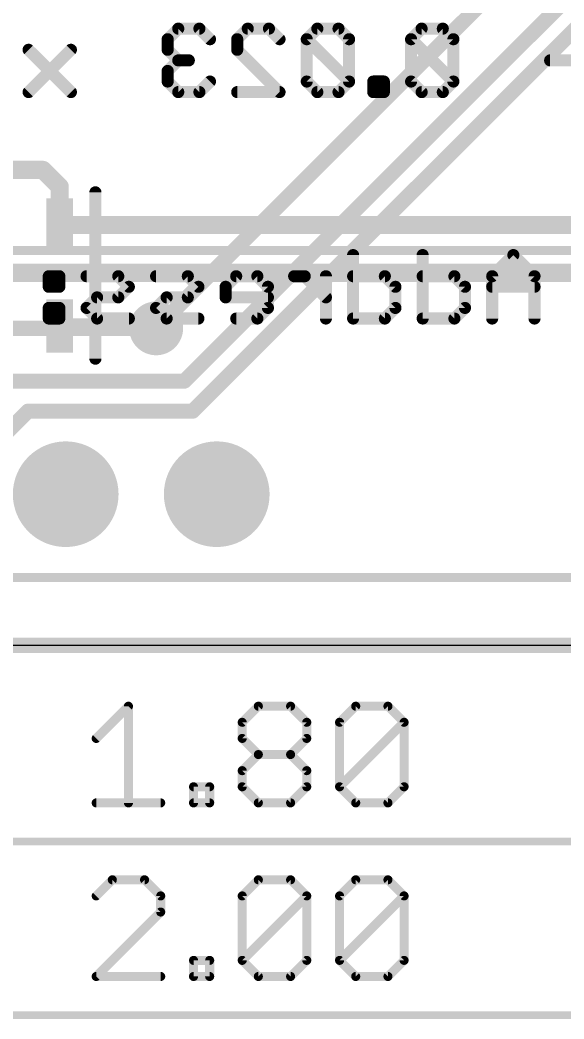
# Model space of a CAD drawing. Extents: x -8.1 to 51, y -8.2 to 25.5.
# Drawn here: x 21.71 to 30.86, y -6.29 to 10.52 of the extents above; entities that cross this region are included whole.
import ezdxf

# ---------------------------------------------------------------- set-up
doc = ezdxf.new("R2010")
doc.units = 0
for name, color, linetype in [('1', 12, 'CONTINUOUS'), ('16', 5, 'CONTINUOUS'), ('17', 110, 'CONTINUOUS'), ('18', 110, 'CONTINUOUS'), ('20', 53, 'CONTINUOUS'), ('21', 40, 'CONTINUOUS'), ('22', 6, 'CONTINUOUS'), ('47', 253, 'CONTINUOUS')]:
    doc.layers.add(name, color=color, linetype=linetype)

# ---------------------------------------------------------------- blocks, each defined once
blk = doc.blocks.new('RECT')
blk.add_solid([(-0.5, -0.5), (0.5, -0.5), (-0.5, 0.5), (0.5, 0.5)])
blk = doc.blocks.new('ROUNDP')
at = {"const_width": 0.5}
blk.add_lwpolyline([(0, -0.25, 1), (0, 0.25, 1), (0, -0.25)], format="xyb", dxfattribs=at)
blk = doc.blocks.new('ROUNDV')
at = {"const_width": 0.5}
blk.add_lwpolyline([(0, -0.25, 1), (0, 0.25, 1), (0, -0.25)], format="xyb", dxfattribs=at)

msp = doc.modelspace()

# ---------------------------------------------------------------- linework, layer by layer
at = {"layer": '1'}
for points, const_width in [([(20.955, 8.001), (22.098, 8.001)], 0.3048), ([(22.098, 8.001), (22.382, 7.717)], 0.3048), ([(22.382, 7.717), (22.382, 7.073)], 0.3048), ([(22.382, 7.073), (47.537, 7.073)], 0.3048), ([(21.1264, 6.2674), (45.5486, 6.2674)], 0.3048), ([(23.964, 5.373), (22.382, 5.373)], 0.254), ([(24.003, 5.334), (23.964, 5.373)], 0.254), ([(0, 0), (50.8, 0)], 0.254)]:
    msp.add_lwpolyline(points, dxfattribs=dict(at, const_width=const_width))
for points, const_width in [([(22.1519, 8.0549, 1), (22.0441, 7.9471)], 0.1524), ([(22.098, 7.9248, 1), (22.098, 8.0772)], 0.1524), ([(22.4582, 7.717, 1), (22.3058, 7.717)], 0.1524), ([(22.3281, 7.6631, 1), (22.4359, 7.7709)], 0.1524), ([(22.382, 7.1492, 1), (22.382, 6.9968)], 0.1524), ([(22.3058, 7.073, 1), (22.4582, 7.073)], 0.1524), ([(22.382, 5.4365, 1), (22.382, 5.3095)], 0.127), ([(24.0089, 5.4179, 1), (23.9191, 5.3281)], 0.127), ([(23.9581, 5.2891, 1), (24.0479, 5.3789)], 0.127), ([(23.964, 5.3095, 1), (23.964, 5.4365)], 0.127)]:
    msp.add_lwpolyline(points, format="xyb", dxfattribs=dict(at, const_width=const_width))
at = {"layer": '16', "const_width": 0.254}
for points in [[(24.003, 5.334), (36.449, 17.78)], [(24.4759, 4.445), (36.5409, 16.51)], [(24.6175, 3.94), (36.4041, 15.7266)], [(21.082, 5.334), (24.003, 5.334)], [(24.4759, 4.445), (20.701, 4.445)], [(21.847, 3.94), (20.45, 2.543)], [(24.6175, 3.94), (21.847, 3.94)], [(0, 0), (50.8, 0)]]:
    msp.add_lwpolyline(points, dxfattribs=at)
at = {"layer": '16', "const_width": 0.127}
for points in [[(23.9581, 5.3789, 1), (24.0479, 5.2891)], [(24.003, 5.2705, 1), (24.003, 5.3975)], [(24.431, 4.4899, 1), (24.5208, 4.4001)], [(24.4759, 4.3815, 1), (24.4759, 4.5085)], [(21.847, 4.0035, 1), (21.847, 3.8765)], [(21.8919, 3.8951, 1), (21.8021, 3.9849)], [(24.5726, 3.9849, 1), (24.6624, 3.8951)], [(24.6175, 3.8765, 1), (24.6175, 4.0035)]]:
    msp.add_lwpolyline(points, format="xyb", dxfattribs=at)
at = {"layer": '20'}
msp.add_line((2.54, 0), (48.26, 0), dxfattribs=at)
at = {"layer": '21'}
for points, const_width in [([(22.982, 7.623), (22.982, 4.823)], 0.2032), ([(13.382, 6.643), (37.382, 6.643)], 0.1524), ([(43.382, 1.143), (8.382, 1.143)], 0.1524)]:
    msp.add_lwpolyline(points, dxfattribs=dict(at, const_width=const_width))
at = {"layer": '21', "const_width": 0.1016}
for points in [[(23.0328, 7.623, 1), (22.9312, 7.623)], [(22.9312, 4.823, 1), (23.0328, 4.823)]]:
    msp.add_lwpolyline(points, format="xyb", dxfattribs=at)
at = {"layer": '22', "const_width": 0.2032}
for points in [[(24.3748, 10.3768), (24.1968, 10.1989)], [(24.7307, 10.3768), (24.3748, 10.3768)], [(24.9086, 10.1989), (24.7307, 10.3768)], [(25.3662, 10.1989), (25.5442, 10.3768)], [(25.5442, 10.3768), (25.9001, 10.3768)], [(25.9001, 10.3768), (26.078, 10.1989)], [(26.7136, 10.3768), (26.5356, 10.1989)], [(27.0695, 10.3768), (26.7136, 10.3768)], [(27.2474, 10.1989), (27.0695, 10.3768)], [(28.4677, 10.3768), (28.2897, 10.1989)], [(28.8236, 10.3768), (28.4677, 10.3768)], [(29.0015, 10.1989), (28.8236, 10.3768)], [(24.1968, 10.1989), (24.1968, 10.0209)], [(25.3662, 10.0209), (25.3662, 10.1989)], [(26.5356, 10.1989), (26.5356, 9.487)], [(27.2474, 9.487), (26.5356, 10.1989)], [(27.2474, 9.487), (27.2474, 10.1989)], [(28.2897, 10.1989), (28.2897, 9.487)], [(29.0015, 9.487), (28.2897, 10.1989)], [(29.0015, 9.487), (29.0015, 10.1989)], [(22.5698, 10.0209), (21.858, 9.3091)], [(22.5698, 9.3091), (21.858, 10.0209)], [(24.1968, 10.0209), (24.3748, 9.843)], [(26.078, 9.3091), (25.3662, 10.0209)], [(24.3748, 9.843), (24.1968, 9.665)], [(24.3748, 9.843), (24.5527, 9.843)], [(31.3403, 9.843), (30.6285, 9.843)], [(24.1968, 9.665), (24.1968, 9.487)], [(24.1968, 9.487), (24.3748, 9.3091)], [(24.7307, 9.3091), (24.9086, 9.487)], [(26.5356, 9.487), (26.7136, 9.3091)], [(27.0695, 9.3091), (27.2474, 9.487)], [(27.8321, 9.487), (27.6542, 9.487)], [(27.6542, 9.487), (27.6542, 9.3091)], [(27.8321, 9.3091), (27.8321, 9.487)], [(28.2897, 9.487), (28.4677, 9.3091)], [(28.8236, 9.3091), (29.0015, 9.487)], [(24.3748, 9.3091), (24.7307, 9.3091)], [(25.3662, 9.3091), (26.078, 9.3091)], [(26.7136, 9.3091), (27.0695, 9.3091)], [(27.6542, 9.3091), (27.8321, 9.3091)], [(28.4677, 9.3091), (28.8236, 9.3091)], [(27.3152, 6.5668), (27.3152, 5.4991)], [(28.4846, 6.5668), (28.4846, 5.4991)], [(30.0099, 6.5668), (29.654, 6.2109)], [(30.3658, 6.2109), (30.0099, 6.5668)], [(22.3749, 6.2109), (22.197, 6.2109)], [(22.197, 6.2109), (22.197, 6.033)], [(22.3749, 6.033), (22.3749, 6.2109)], [(23.3664, 6.2109), (22.8325, 6.2109)], [(23.5443, 6.033), (23.3664, 6.2109)], [(24.5358, 6.2109), (24.0019, 6.2109)], [(24.7137, 6.033), (24.5358, 6.2109)], [(25.3493, 6.2109), (25.1713, 6.033)], [(25.7052, 6.2109), (25.3493, 6.2109)], [(25.8831, 6.033), (25.7052, 6.2109)], [(26.5017, 6.2109), (26.3238, 6.2109)], [(26.8576, 5.855), (26.5017, 6.2109)], [(26.8576, 5.4991), (26.8576, 6.2109)], [(27.8491, 6.2109), (27.3152, 6.2109)], [(28.027, 6.033), (27.8491, 6.2109)], [(29.0185, 6.2109), (28.4846, 6.2109)], [(29.1964, 6.033), (29.0185, 6.2109)], [(29.654, 6.2109), (29.654, 5.4991)], [(30.3658, 5.4991), (30.3658, 6.2109)], [(22.197, 6.033), (22.3749, 6.033)], [(23.3664, 5.855), (23.5443, 6.033)], [(24.5358, 5.855), (24.7137, 6.033)], [(25.1713, 6.033), (25.1713, 5.855)], [(25.8831, 5.6771), (25.8831, 6.033)], [(28.027, 5.6771), (28.027, 6.033)], [(29.1964, 5.6771), (29.1964, 6.033)], [(30.3658, 6.033), (29.654, 6.033)], [(22.8325, 5.6771), (23.0105, 5.855)], [(23.0105, 5.855), (23.3664, 5.855)], [(24.0019, 5.6771), (24.1799, 5.855)], [(24.1799, 5.855), (24.5358, 5.855)], [(25.1713, 5.855), (25.8831, 5.855)], [(22.3749, 5.6771), (22.197, 5.6771)], [(22.197, 5.6771), (22.197, 5.4991)], [(22.3749, 5.4991), (22.3749, 5.6771)], [(23.0105, 5.4991), (22.8325, 5.6771)], [(24.1799, 5.4991), (24.0019, 5.6771)], [(25.7052, 5.4991), (25.8831, 5.6771)], [(27.8491, 5.4991), (28.027, 5.6771)], [(29.0185, 5.4991), (29.1964, 5.6771)], [(22.197, 5.4991), (22.3749, 5.4991)], [(23.5443, 5.4991), (23.0105, 5.4991)], [(24.7137, 5.4991), (24.1799, 5.4991)], [(25.3493, 5.4991), (25.7052, 5.4991)], [(27.3152, 5.4991), (27.8491, 5.4991)], [(28.4846, 5.4991), (29.0185, 5.4991)]]:
    msp.add_lwpolyline(points, dxfattribs=at)
at = {"layer": '22', "const_width": 0.1016}
for points in [[(24.3748, 10.4276, 1), (24.3748, 10.326)], [(24.4107, 10.3409, 1), (24.3389, 10.4127)], [(24.7666, 10.4127, 1), (24.6948, 10.3409)], [(24.7307, 10.326, 1), (24.7307, 10.4276)], [(25.5442, 10.4276, 1), (25.5442, 10.326)], [(25.5801, 10.3409, 1), (25.5083, 10.4127)], [(25.936, 10.4127, 1), (25.8642, 10.3409)], [(25.9001, 10.326, 1), (25.9001, 10.4276)], [(26.7136, 10.4276, 1), (26.7136, 10.326)], [(26.7495, 10.3409, 1), (26.6777, 10.4127)], [(27.1054, 10.4127, 1), (27.0336, 10.3409)], [(27.0695, 10.326, 1), (27.0695, 10.4276)], [(28.4677, 10.4276, 1), (28.4677, 10.326)], [(28.5036, 10.3409, 1), (28.4317, 10.4127)], [(28.8595, 10.4127, 1), (28.7877, 10.3409)], [(28.8236, 10.326, 1), (28.8236, 10.4276)], [(24.2476, 10.1989, 1), (24.146, 10.1989)], [(24.1609, 10.2348, 1), (24.2328, 10.1629)], [(24.8727, 10.1629, 1), (24.9446, 10.2348)], [(25.417, 10.1989, 1), (25.3154, 10.1989)], [(25.3303, 10.2348, 1), (25.4021, 10.1629)], [(26.0421, 10.1629, 1), (26.114, 10.2348)], [(26.5864, 10.1989, 1), (26.4848, 10.1989)], [(26.5715, 10.2348, 1), (26.4997, 10.1629)], [(26.4997, 10.2348, 1), (26.5715, 10.1629)], [(27.2982, 10.1989, 1), (27.1966, 10.1989)], [(27.2115, 10.1629, 1), (27.2834, 10.2348)], [(28.3405, 10.1989, 1), (28.2389, 10.1989)], [(28.3256, 10.2348, 1), (28.2538, 10.1629)], [(28.2538, 10.2348, 1), (28.3256, 10.1629)], [(29.0523, 10.1989, 1), (28.9507, 10.1989)], [(28.9656, 10.1629, 1), (29.0374, 10.2348)], [(21.894, 10.0568, 1), (21.8221, 9.985)], [(22.6058, 9.985, 1), (22.5339, 10.0568)], [(24.2328, 10.0568, 1), (24.1609, 9.985)], [(25.4021, 10.0568, 1), (25.3303, 9.985)], [(24.146, 10.0209, 1), (24.2476, 10.0209)], [(24.3748, 9.8938, 1), (24.3748, 9.7922)], [(24.4107, 9.807, 1), (24.3389, 9.8789)], [(24.3389, 9.807, 1), (24.4107, 9.8789)], [(24.5527, 9.7922, 1), (24.5527, 9.8938)], [(25.3154, 10.0209, 1), (25.417, 10.0209)], [(30.6285, 9.8938, 1), (30.6285, 9.7922)], [(24.2476, 9.665, 1), (24.146, 9.665)], [(24.1609, 9.7009, 1), (24.2328, 9.6291)], [(24.2328, 9.523, 1), (24.1609, 9.4511)], [(24.9446, 9.4511, 1), (24.8727, 9.523)], [(26.5715, 9.523, 1), (26.4997, 9.4511)], [(27.2834, 9.4511, 1), (27.2115, 9.523)], [(27.6542, 9.5379, 1), (27.6542, 9.4362)], [(27.705, 9.487, 1), (27.6034, 9.487)], [(27.8829, 9.487, 1), (27.7813, 9.487)], [(27.8321, 9.4362, 1), (27.8321, 9.5379)], [(28.3256, 9.523, 1), (28.2538, 9.4511)], [(29.0374, 9.4511, 1), (28.9656, 9.523)], [(24.146, 9.487, 1), (24.2476, 9.487)], [(26.4848, 9.487, 1), (26.5864, 9.487)], [(27.1966, 9.487, 1), (27.2982, 9.487)], [(27.2115, 9.4511, 1), (27.2834, 9.523)], [(28.2389, 9.487, 1), (28.3405, 9.487)], [(28.9507, 9.487, 1), (29.0523, 9.487)], [(28.9656, 9.4511, 1), (29.0374, 9.523)], [(21.8221, 9.345, 1), (21.894, 9.2732)], [(22.5339, 9.2732, 1), (22.6058, 9.345)], [(24.3748, 9.3599, 1), (24.3748, 9.2583)], [(24.3389, 9.2732, 1), (24.4107, 9.345)], [(24.6948, 9.345, 1), (24.7666, 9.2732)], [(24.7307, 9.2583, 1), (24.7307, 9.3599)], [(25.3662, 9.3599, 1), (25.3662, 9.2583)], [(26.0421, 9.2732, 1), (26.114, 9.345)], [(26.078, 9.2583, 1), (26.078, 9.3599)], [(26.7136, 9.3599, 1), (26.7136, 9.2583)], [(26.6777, 9.2732, 1), (26.7495, 9.345)], [(27.0336, 9.345, 1), (27.1054, 9.2732)], [(27.0695, 9.2583, 1), (27.0695, 9.3599)], [(27.6542, 9.3599, 1), (27.6542, 9.2583)], [(27.6034, 9.3091, 1), (27.705, 9.3091)], [(27.7813, 9.3091, 1), (27.8829, 9.3091)], [(27.8321, 9.2583, 1), (27.8321, 9.3599)], [(28.4677, 9.3599, 1), (28.4677, 9.2583)], [(28.4317, 9.2732, 1), (28.5036, 9.345)], [(28.7877, 9.345, 1), (28.8595, 9.2732)], [(28.8236, 9.2583, 1), (28.8236, 9.3599)], [(27.366, 6.5668, 1), (27.2644, 6.5668)], [(28.5354, 6.5668, 1), (28.4338, 6.5668)], [(30.0458, 6.6027, 1), (29.974, 6.5309)], [(30.0458, 6.5309, 1), (29.974, 6.6027)], [(22.197, 6.2617, 1), (22.197, 6.1601)], [(22.2478, 6.2109, 1), (22.1462, 6.2109)], [(22.4257, 6.2109, 1), (22.3241, 6.2109)], [(22.3749, 6.1601, 1), (22.3749, 6.2617)], [(22.8325, 6.2617, 1), (22.8325, 6.1601)], [(23.4023, 6.2468, 1), (23.3305, 6.175)], [(23.3664, 6.1601, 1), (23.3664, 6.2617)], [(24.0019, 6.2617, 1), (24.0019, 6.1601)], [(24.5717, 6.2468, 1), (24.4999, 6.175)], [(24.5358, 6.1601, 1), (24.5358, 6.2617)], [(25.3493, 6.2617, 1), (25.3493, 6.1601)], [(25.3852, 6.175, 1), (25.3133, 6.2468)], [(25.7411, 6.2468, 1), (25.6693, 6.175)], [(25.7052, 6.1601, 1), (25.7052, 6.2617)], [(26.3238, 6.2617, 1), (26.3238, 6.1601)], [(26.5376, 6.2468, 1), (26.4658, 6.175)], [(26.5017, 6.1601, 1), (26.5017, 6.2617)], [(26.9084, 6.2109, 1), (26.8068, 6.2109)], [(27.3152, 6.2617, 1), (27.3152, 6.1601)], [(27.885, 6.2468, 1), (27.8131, 6.175)], [(27.8491, 6.1601, 1), (27.8491, 6.2617)], [(28.4846, 6.2617, 1), (28.4846, 6.1601)], [(29.0544, 6.2468, 1), (28.9825, 6.175)], [(29.0185, 6.1601, 1), (29.0185, 6.2617)], [(29.7048, 6.2109, 1), (29.6032, 6.2109)], [(29.6181, 6.2468, 1), (29.6899, 6.175)], [(30.4166, 6.2109, 1), (30.315, 6.2109)], [(30.3299, 6.175, 1), (30.4017, 6.2468)], [(22.197, 6.0838, 1), (22.197, 5.9822)], [(22.1462, 6.033, 1), (22.2478, 6.033)], [(22.3241, 6.033, 1), (22.4257, 6.033)], [(22.3749, 5.9822, 1), (22.3749, 6.0838)], [(23.5802, 5.997, 1), (23.5084, 6.0689)], [(23.5084, 5.997, 1), (23.5802, 6.0689)], [(24.7496, 5.997, 1), (24.6778, 6.0689)], [(24.6778, 5.997, 1), (24.7496, 6.0689)], [(25.2221, 6.033, 1), (25.1205, 6.033)], [(25.1354, 6.0689, 1), (25.2072, 5.997)], [(25.9339, 6.033, 1), (25.8323, 6.033)], [(25.8472, 5.997, 1), (25.919, 6.0689)], [(28.0778, 6.033, 1), (27.9762, 6.033)], [(27.9911, 5.997, 1), (28.0629, 6.0689)], [(29.2472, 6.033, 1), (29.1456, 6.033)], [(29.1605, 5.997, 1), (29.2323, 6.0689)], [(29.654, 6.0838, 1), (29.654, 5.9822)], [(30.3658, 5.9822, 1), (30.3658, 6.0838)], [(23.0105, 5.9058, 1), (23.0105, 5.8042)], [(23.0464, 5.8191, 1), (22.9746, 5.8909)], [(23.3305, 5.8909, 1), (23.4023, 5.8191)], [(23.3664, 5.8042, 1), (23.3664, 5.9058)], [(24.1799, 5.9058, 1), (24.1799, 5.8042)], [(24.2158, 5.8191, 1), (24.1439, 5.8909)], [(24.4999, 5.8909, 1), (24.5717, 5.8191)], [(24.5358, 5.8042, 1), (24.5358, 5.9058)], [(25.1713, 5.9058, 1), (25.1713, 5.8042)], [(25.1205, 5.855, 1), (25.2221, 5.855)], [(25.8831, 5.8042, 1), (25.8831, 5.9058)], [(26.8217, 5.8191, 1), (26.8935, 5.8909)], [(22.197, 5.7279, 1), (22.197, 5.6263)], [(22.2478, 5.6771, 1), (22.1462, 5.6771)], [(22.4257, 5.6771, 1), (22.3241, 5.6771)], [(22.3749, 5.6263, 1), (22.3749, 5.7279)], [(22.8684, 5.713, 1), (22.7966, 5.6411)], [(22.7966, 5.713, 1), (22.8684, 5.6411)], [(24.0378, 5.713, 1), (23.966, 5.6411)], [(23.966, 5.713, 1), (24.0378, 5.6411)], [(25.8323, 5.6771, 1), (25.9339, 5.6771)], [(25.919, 5.6411, 1), (25.8472, 5.713)], [(27.9762, 5.6771, 1), (28.0778, 5.6771)], [(28.0629, 5.6411, 1), (27.9911, 5.713)], [(29.1456, 5.6771, 1), (29.2472, 5.6771)], [(29.2323, 5.6411, 1), (29.1605, 5.713)], [(22.197, 5.5499, 1), (22.197, 5.4483)], [(22.1462, 5.4991, 1), (22.2478, 5.4991)], [(22.3241, 5.4991, 1), (22.4257, 5.4991)], [(22.3749, 5.4483, 1), (22.3749, 5.5499)], [(23.0105, 5.5499, 1), (23.0105, 5.4483)], [(22.9746, 5.4632, 1), (23.0464, 5.535)], [(23.5443, 5.4483, 1), (23.5443, 5.5499)], [(24.1799, 5.5499, 1), (24.1799, 5.4483)], [(24.1439, 5.4632, 1), (24.2158, 5.535)], [(24.7137, 5.4483, 1), (24.7137, 5.5499)], [(25.3493, 5.5499, 1), (25.3493, 5.4483)], [(25.6693, 5.535, 1), (25.7411, 5.4632)], [(25.7052, 5.4483, 1), (25.7052, 5.5499)], [(26.8068, 5.4991, 1), (26.9084, 5.4991)], [(27.3152, 5.5499, 1), (27.3152, 5.4483)], [(27.2644, 5.4991, 1), (27.366, 5.4991)], [(27.8131, 5.535, 1), (27.885, 5.4632)], [(27.8491, 5.4483, 1), (27.8491, 5.5499)], [(28.4846, 5.5499, 1), (28.4846, 5.4483)], [(28.4338, 5.4991, 1), (28.5354, 5.4991)], [(28.9825, 5.535, 1), (29.0544, 5.4632)], [(29.0185, 5.4483, 1), (29.0185, 5.5499)], [(29.6032, 5.4991, 1), (29.7048, 5.4991)], [(30.315, 5.4991, 1), (30.4166, 5.4991)]]:
    msp.add_lwpolyline(points, format="xyb", dxfattribs=at)
at = {"layer": '47'}
for points, const_width in [([(22.9948, -1.5666), (23.5371, -1.0243)], 0.1524), ([(23.5371, -1.0243), (23.5371, -2.6513)], 0.1524), ([(25.4505, -1.2955), (25.7217, -1.0243)], 0.1524), ([(25.7217, -1.0243), (26.264, -1.0243)], 0.1524), ([(26.264, -1.0243), (26.5352, -1.2955)], 0.1524), ([(27.0877, -1.2955), (27.3589, -1.0243)], 0.1524), ([(27.3589, -1.0243), (27.9012, -1.0243)], 0.1524), ([(27.9012, -1.0243), (28.1724, -1.2955)], 0.1524), ([(25.4505, -1.5666), (25.4505, -1.2955)], 0.1524), ([(26.5352, -1.2955), (26.5352, -1.5666)], 0.1524), ([(27.0877, -2.3801), (27.0877, -1.2955)], 0.1524), ([(27.0877, -2.3801), (28.1724, -1.2955)], 0.1524), ([(28.1724, -1.2955), (28.1724, -2.3801)], 0.1524), ([(25.7217, -1.8378), (25.4505, -1.5666)], 0.1524), ([(26.5352, -1.5666), (26.264, -1.8378)], 0.1524), ([(25.4505, -2.109), (25.7217, -1.8378)], 0.1524), ([(25.7217, -1.8378), (26.264, -1.8378)], 0.1524), ([(26.264, -1.8378), (26.5352, -2.109)], 0.1524), ([(25.4505, -2.3801), (25.4505, -2.109)], 0.1524), ([(26.5352, -2.109), (26.5352, -2.3801)], 0.1524), ([(24.632, -2.6513), (24.632, -2.3801)], 0.1524), ([(24.632, -2.3801), (24.9031, -2.3801)], 0.1524), ([(24.9031, -2.3801), (24.9031, -2.6513)], 0.1524), ([(25.7217, -2.6513), (25.4505, -2.3801)], 0.1524), ([(26.5352, -2.3801), (26.264, -2.6513)], 0.1524), ([(27.3589, -2.6513), (27.0877, -2.3801)], 0.1524), ([(28.1724, -2.3801), (27.9012, -2.6513)], 0.1524), ([(22.9948, -2.6513), (24.0795, -2.6513)], 0.1524), ([(24.9031, -2.6513), (24.632, -2.6513)], 0.1524), ([(26.264, -2.6513), (25.7217, -2.6513)], 0.1524), ([(27.9012, -2.6513), (27.3589, -2.6513)], 0.1524), ([(48.195, -3.302), (2.605, -3.302)], 0.13), ([(23.266, -3.9453), (22.9948, -4.2165)], 0.1524), ([(23.8083, -3.9453), (23.266, -3.9453)], 0.1524), ([(24.0795, -4.2165), (23.8083, -3.9453)], 0.1524), ([(25.4505, -4.2165), (25.7217, -3.9453)], 0.1524), ([(25.7217, -3.9453), (26.264, -3.9453)], 0.1524), ([(26.264, -3.9453), (26.5352, -4.2165)], 0.1524), ([(27.0877, -4.2165), (27.3589, -3.9453)], 0.1524), ([(27.3589, -3.9453), (27.9012, -3.9453)], 0.1524), ([(27.9012, -3.9453), (28.1724, -4.2165)], 0.1524), ([(24.0795, -4.4876), (24.0795, -4.2165)], 0.1524), ([(25.4505, -5.3011), (25.4505, -4.2165)], 0.1524), ([(25.4505, -5.3011), (26.5352, -4.2165)], 0.1524), ([(26.5352, -4.2165), (26.5352, -5.3011)], 0.1524), ([(27.0877, -5.3011), (27.0877, -4.2165)], 0.1524), ([(27.0877, -5.3011), (28.1724, -4.2165)], 0.1524), ([(28.1724, -4.2165), (28.1724, -5.3011)], 0.1524), ([(22.9948, -5.5723), (24.0795, -4.4876)], 0.1524), ([(24.632, -5.5723), (24.632, -5.3011)], 0.1524), ([(24.632, -5.3011), (24.9031, -5.3011)], 0.1524), ([(24.9031, -5.3011), (24.9031, -5.5723)], 0.1524), ([(25.7217, -5.5723), (25.4505, -5.3011)], 0.1524), ([(26.5352, -5.3011), (26.264, -5.5723)], 0.1524), ([(27.3589, -5.5723), (27.0877, -5.3011)], 0.1524), ([(28.1724, -5.3011), (27.9012, -5.5723)], 0.1524), ([(24.0795, -5.5723), (22.9948, -5.5723)], 0.1524), ([(24.9031, -5.5723), (24.632, -5.5723)], 0.1524), ([(26.264, -5.5723), (25.7217, -5.5723)], 0.1524), ([(27.9012, -5.5723), (27.3589, -5.5723)], 0.1524), ([(50.735, -6.223), (0.065, -6.223)], 0.13)]:
    msp.add_lwpolyline(points, dxfattribs=dict(at, const_width=const_width))
at = {"layer": '47', "const_width": 0.0762}
for points in [[(23.5752, -1.0243, 1), (23.499, -1.0243)], [(23.5641, -1.0513, 1), (23.5102, -0.9974)], [(25.7217, -0.9862, 1), (25.7217, -1.0624)], [(25.7486, -1.0513, 1), (25.6948, -0.9974)], [(26.291, -0.9974, 1), (26.2371, -1.0513)], [(26.264, -1.0624, 1), (26.264, -0.9862)], [(27.3589, -0.9862, 1), (27.3589, -1.0624)], [(27.3858, -1.0513, 1), (27.3319, -0.9974)], [(27.9281, -0.9974, 1), (27.8743, -1.0513)], [(27.9012, -1.0624, 1), (27.9012, -0.9862)], [(25.4886, -1.2955, 1), (25.4124, -1.2955)], [(25.4236, -1.2685, 1), (25.4775, -1.3224)], [(26.5733, -1.2955, 1), (26.4971, -1.2955)], [(26.5083, -1.3224, 1), (26.5621, -1.2685)], [(27.1258, -1.2955, 1), (27.0496, -1.2955)], [(27.0608, -1.2685, 1), (27.1146, -1.3224)], [(28.2105, -1.2955, 1), (28.1343, -1.2955)], [(28.1993, -1.3224, 1), (28.1454, -1.2685)], [(28.1454, -1.3224, 1), (28.1993, -1.2685)], [(22.9679, -1.5397, 1), (23.0218, -1.5936)], [(25.4775, -1.5397, 1), (25.4236, -1.5936)], [(26.5621, -1.5936, 1), (26.5083, -1.5397)], [(25.4124, -1.5666, 1), (25.4886, -1.5666)], [(26.4971, -1.5666, 1), (26.5733, -1.5666)], [(25.7217, -1.7997, 1), (25.7217, -1.8759)], [(25.7486, -1.8647, 1), (25.6948, -1.8109)], [(25.6948, -1.8647, 1), (25.7486, -1.8109)], [(26.291, -1.8109, 1), (26.2371, -1.8647)], [(26.2371, -1.8109, 1), (26.291, -1.8647)], [(26.264, -1.8759, 1), (26.264, -1.7997)], [(25.4886, -2.109, 1), (25.4124, -2.109)], [(25.4236, -2.082, 1), (25.4775, -2.1359)], [(26.5733, -2.109, 1), (26.4971, -2.109)], [(26.5083, -2.1359, 1), (26.5621, -2.082)], [(24.6701, -2.3801, 1), (24.5939, -2.3801)], [(24.632, -2.342, 1), (24.632, -2.4182)], [(24.9412, -2.3801, 1), (24.865, -2.3801)], [(24.9031, -2.4182, 1), (24.9031, -2.342)], [(25.4775, -2.3532, 1), (25.4236, -2.4071)], [(25.4124, -2.3801, 1), (25.4886, -2.3801)], [(26.4971, -2.3801, 1), (26.5733, -2.3801)], [(26.5621, -2.4071, 1), (26.5083, -2.3532)], [(27.1146, -2.3532, 1), (27.0608, -2.4071)], [(27.0608, -2.3532, 1), (27.1146, -2.4071)], [(27.0496, -2.3801, 1), (27.1258, -2.3801)], [(28.1343, -2.3801, 1), (28.2105, -2.3801)], [(28.1993, -2.4071, 1), (28.1454, -2.3532)], [(22.9948, -2.6132, 1), (22.9948, -2.6894)], [(23.499, -2.6513, 1), (23.5752, -2.6513)], [(24.0795, -2.6894, 1), (24.0795, -2.6132)], [(24.632, -2.6132, 1), (24.632, -2.6894)], [(24.5939, -2.6513, 1), (24.6701, -2.6513)], [(24.865, -2.6513, 1), (24.9412, -2.6513)], [(24.9031, -2.6894, 1), (24.9031, -2.6132)], [(25.7217, -2.6132, 1), (25.7217, -2.6894)], [(25.6948, -2.6782, 1), (25.7486, -2.6244)], [(26.2371, -2.6244, 1), (26.291, -2.6782)], [(26.264, -2.6894, 1), (26.264, -2.6132)], [(27.3589, -2.6132, 1), (27.3589, -2.6894)], [(27.3319, -2.6782, 1), (27.3858, -2.6244)], [(27.8743, -2.6244, 1), (27.9281, -2.6782)], [(27.9012, -2.6894, 1), (27.9012, -2.6132)], [(23.266, -3.9072, 1), (23.266, -3.9834)], [(23.2929, -3.9723, 1), (23.239, -3.9184)], [(23.8352, -3.9184, 1), (23.7814, -3.9723)], [(23.8083, -3.9834, 1), (23.8083, -3.9072)], [(25.7217, -3.9072, 1), (25.7217, -3.9834)], [(25.7486, -3.9723, 1), (25.6948, -3.9184)], [(26.291, -3.9184, 1), (26.2371, -3.9723)], [(26.264, -3.9834, 1), (26.264, -3.9072)], [(27.3589, -3.9072, 1), (27.3589, -3.9834)], [(27.3858, -3.9723, 1), (27.3319, -3.9184)], [(27.9281, -3.9184, 1), (27.8743, -3.9723)], [(27.9012, -3.9834, 1), (27.9012, -3.9072)], [(22.9679, -4.1895, 1), (23.0218, -4.2434)], [(24.1176, -4.2165, 1), (24.0414, -4.2165)], [(24.0525, -4.2434, 1), (24.1064, -4.1895)], [(25.4886, -4.2165, 1), (25.4124, -4.2165)], [(25.4236, -4.1895, 1), (25.4775, -4.2434)], [(26.5733, -4.2165, 1), (26.4971, -4.2165)], [(26.5621, -4.2434, 1), (26.5083, -4.1895)], [(26.5083, -4.2434, 1), (26.5621, -4.1895)], [(27.1258, -4.2165, 1), (27.0496, -4.2165)], [(27.0608, -4.1895, 1), (27.1146, -4.2434)], [(28.2105, -4.2165, 1), (28.1343, -4.2165)], [(28.1993, -4.2434, 1), (28.1454, -4.1895)], [(28.1454, -4.2434, 1), (28.1993, -4.1895)], [(24.0414, -4.4876, 1), (24.1176, -4.4876)], [(24.1064, -4.5146, 1), (24.0525, -4.4607)], [(24.6701, -5.3011, 1), (24.5939, -5.3011)], [(24.632, -5.263, 1), (24.632, -5.3392)], [(24.9412, -5.3011, 1), (24.865, -5.3011)], [(24.9031, -5.3392, 1), (24.9031, -5.263)], [(25.4775, -5.2742, 1), (25.4236, -5.3281)], [(25.4236, -5.2742, 1), (25.4775, -5.3281)], [(25.4124, -5.3011, 1), (25.4886, -5.3011)], [(26.4971, -5.3011, 1), (26.5733, -5.3011)], [(26.5621, -5.3281, 1), (26.5083, -5.2742)], [(27.1146, -5.2742, 1), (27.0608, -5.3281)], [(27.0608, -5.2742, 1), (27.1146, -5.3281)], [(27.0496, -5.3011, 1), (27.1258, -5.3011)], [(28.1343, -5.3011, 1), (28.2105, -5.3011)], [(28.1993, -5.3281, 1), (28.1454, -5.2742)], [(22.9948, -5.5342, 1), (22.9948, -5.6104)], [(22.9679, -5.5454, 1), (23.0218, -5.5992)], [(24.0795, -5.6104, 1), (24.0795, -5.5342)], [(24.632, -5.5342, 1), (24.632, -5.6104)], [(24.5939, -5.5723, 1), (24.6701, -5.5723)], [(24.865, -5.5723, 1), (24.9412, -5.5723)], [(24.9031, -5.6104, 1), (24.9031, -5.5342)], [(25.7217, -5.5342, 1), (25.7217, -5.6104)], [(25.6948, -5.5992, 1), (25.7486, -5.5454)], [(26.2371, -5.5454, 1), (26.291, -5.5992)], [(26.264, -5.6104, 1), (26.264, -5.5342)], [(27.3589, -5.5342, 1), (27.3589, -5.6104)], [(27.3319, -5.5992, 1), (27.3858, -5.5454)], [(27.8743, -5.5454, 1), (27.9281, -5.5992)], [(27.9012, -5.6104, 1), (27.9012, -5.5342)]]:
    msp.add_lwpolyline(points, format="xyb", dxfattribs=at)

# ---------------------------------------------------------------- block references
at = {"layer": '1', "xscale": 0.45, "yscale": 0.9, "rotation": 180}
for p in [(22.382, 7.073), (22.382, 5.373)]:
    msp.add_blockref('RECT', p, dxfattribs=at)
at = {"layer": '17', "xscale": 1.778, "yscale": 1.778, "rotation": 90}
for p in [(22.482, 2.543), (22.482, 2.543), (25.022, 2.543), (25.022, 2.543)]:
    msp.add_blockref('ROUNDP', p, dxfattribs=at)
at = {"layer": '18', "xscale": 0.9064, "yscale": 0.9064}
msp.add_blockref('ROUNDV', (24.003, 5.334), dxfattribs=at)
msp.add_blockref('ROUNDV', (24.003, 5.334), dxfattribs=at)

doc.saveas('drawing.dxf')
